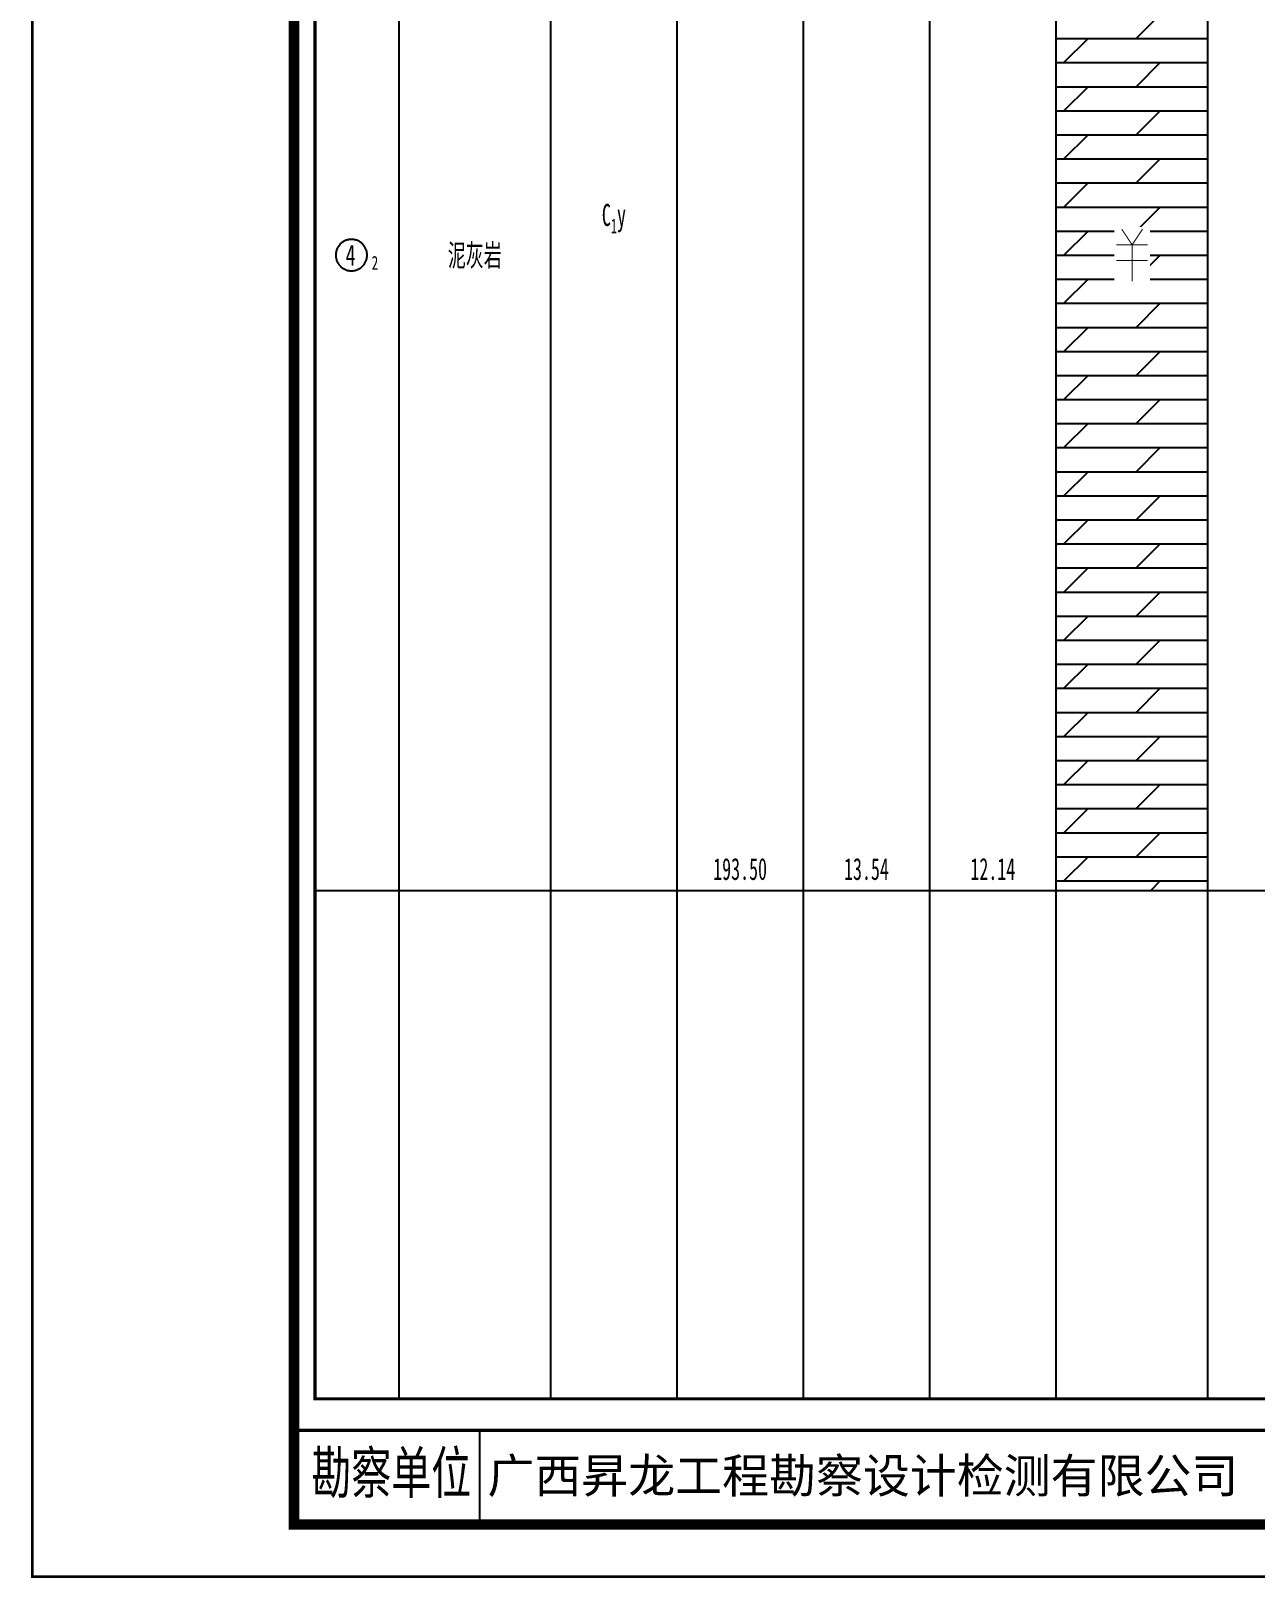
# Model space of a CAD drawing. Header units: millimetres. Extents: x 1264 to 9491, y 619 to 916.
# Drawn here: x 3268.5 to 3385.5, y 618.8 to 766.6 of the extents above; entities that cross this region are included whole.
import ezdxf
from ezdxf.enums import TextEntityAlignment as Align

# ---------------------------------------------------------------- set-up
doc = ezdxf.new("R2010")
doc.units = ezdxf.units.MM
doc.layers.add('GICAD_POU_TEXTS', color=7, linetype='Continuous')
doc.styles.add('HT', font='simhei.ttf')
doc.styles.add('LZ_FONT', font='simfang_0.ttf', dxfattribs={"width": 0.7, "height": 8})
doc.styles.add('成果图图块', font='simfang_0.ttf', dxfattribs={"height": 2.5})
doc.styles.add('成果图表体', font='simfang_0.ttf', dxfattribs={"width": 0.6, "height": 2.1})

# ---------------------------------------------------------------- blocks, each defined once
blk = doc.blocks.new('ZZT_DCBH_Y1.dwg14', base_point=(0.51, 0))
at = {"color": 7}
blk.add_polyline3d([(-1.52, 0.02, 0), (-1.52, -0.06, 0), (-1.52, -0.13, 0), (-1.51, -0.2, 0), (-1.5, -0.28, 0), (-1.48, -0.35, 0), (-1.46, -0.42, 0), (-1.44, -0.49, 0), (-1.41, -0.56, 0), (-1.38, -0.63, 0), (-1.35, -0.69, 0), (-1.31, -0.76, 0), (-1.27, -0.82, 0), (-1.23, -0.88, 0), (-1.18, -0.94, 0), (-1.14, -0.99, 0), (-1.09, -1.04, 0), (-1.03, -1.1, 0), (-0.98, -1.14, 0), (-0.92, -1.19, 0), (-0.86, -1.23, 0), (-0.8, -1.27, 0), (-0.73, -1.31, 0), (-0.67, -1.34, 0), (-0.6, -1.37, 0), (-0.53, -1.4, 0), (-0.46, -1.42, 0), (-0.39, -1.44, 0), (-0.32, -1.46, 0), (-0.25, -1.47, 0), (-0.17, -1.48, 0), (-0.1, -1.48, 0), (-0.02, -1.48, 0), (0.05, -1.48, 0), (0.12, -1.48, 0), (0.2, -1.47, 0), (0.27, -1.46, 0), (0.34, -1.44, 0), (0.41, -1.42, 0), (0.48, -1.4, 0), (0.55, -1.37, 0), (0.62, -1.34, 0), (0.68, -1.31, 0), (0.75, -1.27, 0), (0.81, -1.23, 0), (0.87, -1.19, 0), (0.93, -1.14, 0), (0.98, -1.1, 0), (1.04, -1.04, 0), (1.09, -0.99, 0), (1.13, -0.94, 0), (1.18, -0.88, 0), (1.22, -0.82, 0), (1.26, -0.76, 0), (1.3, -0.69, 0), (1.33, -0.63, 0), (1.36, -0.56, 0), (1.39, -0.49, 0), (1.41, -0.42, 0), (1.43, -0.35, 0), (1.45, -0.28, 0), (1.46, -0.2, 0), (1.47, -0.13, 0), (1.47, -0.06, 0), (1.48, 0.02, 0), (1.47, 0.09, 0), (1.47, 0.16, 0), (1.46, 0.24, 0), (1.45, 0.31, 0), (1.43, 0.38, 0), (1.41, 0.45, 0), (1.39, 0.52, 0), (1.36, 0.59, 0), (1.33, 0.66, 0), (1.3, 0.72, 0), (1.26, 0.79, 0), (1.22, 0.85, 0), (1.18, 0.91, 0), (1.13, 0.97, 0), (1.09, 1.02, 0), (1.04, 1.08, 0), (0.98, 1.13, 0), (0.93, 1.18, 0), (0.87, 1.22, 0), (0.81, 1.26, 0), (0.75, 1.3, 0), (0.68, 1.34, 0), (0.62, 1.37, 0), (0.55, 1.4, 0), (0.48, 1.43, 0), (0.41, 1.45, 0), (0.34, 1.47, 0), (0.27, 1.49, 0), (0.2, 1.5, 0), (0.12, 1.51, 0), (0.05, 1.51, 0), (-0.02, 1.52, 0), (-0.1, 1.51, 0), (-0.17, 1.51, 0), (-0.25, 1.5, 0), (-0.32, 1.49, 0), (-0.39, 1.47, 0), (-0.46, 1.45, 0), (-0.53, 1.43, 0), (-0.6, 1.4, 0), (-0.67, 1.37, 0), (-0.73, 1.34, 0), (-0.8, 1.3, 0), (-0.86, 1.26, 0), (-0.92, 1.22, 0), (-0.98, 1.18, 0), (-1.03, 1.13, 0), (-1.09, 1.08, 0), (-1.14, 1.02, 0), (-1.18, 0.97, 0), (-1.23, 0.91, 0), (-1.27, 0.85, 0), (-1.31, 0.79, 0), (-1.35, 0.72, 0), (-1.38, 0.66, 0), (-1.41, 0.59, 0), (-1.44, 0.52, 0), (-1.46, 0.45, 0), (-1.48, 0.38, 0), (-1.5, 0.31, 0), (-1.51, 0.24, 0), (-1.52, 0.16, 0), (-1.52, 0.09, 0), (-1.52, 0.02, 0)], dxfattribs=at)
at = {"layer": 'GICAD_POU_TEXTS', "color": 7, "style": '成果图图块', "width": 0.7}
blk.add_text('4', height=2, dxfattribs=at).set_placement((-0.11, -0.99), align=Align.CENTER)
blk.add_text('2', height=1.33, dxfattribs=at).set_placement((1.9, -1.39))
blk = doc.blocks.new('FH_ZHONG.dwg', base_point=(0, 0.03))
blk.add_wipeout([(-1.7, -2.67), (1.7, -2.67), (1.7, 2.73), (-1.7, 2.73)])
at = {"color": 7, "const_width": 0.1}
for points in [[(-1, 2.53), (0, 1.03), (1, 2.53)], [(-1.5, 1.03), (1.5, 1.03)], [(0, 1.03), (0, -2.47)], [(-1.5, -0.47), (1.5, -0.47)]]:
    blk.add_lwpolyline(points, dxfattribs=at)
blk = doc.blocks.new('柱状图图框模板-(昇龙标准).dwg9', base_point=(27, 229))
blk.add_line((42.74, 4.95), (42.74, 13.95))
blk.add_line((42.74, 4.95), (42.74, 13.95))
for points, const_width in [([(0, 0), (210, 0), (210, 297), (0, 297)], 0.25), ([(25, 5), (205, 5), (205, 292), (25, 292)], 1), ([(27, 265), (203, 265), (203, 17), (27, 17)], 0.3)]:
    blk.add_lwpolyline(points, close=True, dxfattribs=dict(const_width=const_width))
at = {"const_width": 0.3}
blk.add_lwpolyline([(25, 14), (205, 14)], dxfattribs=at)
at = {"style": 'LZ_FONT', "width": 0.7}
blk.add_text('勘察单位', height=4, dxfattribs=at).set_placement((26.65, 7.95))
at = {"style": 'HT'}
blk.add_text('广西昇龙工程勘察设计检测有限公司', height=3.2865, dxfattribs=at).set_placement((43.48, 8.02))

msp = doc.modelspace()

# ---------------------------------------------------------------- hatches: boundary and pattern name
at = {"linetype": 'Continuous'}
h = msp.add_hatch(dxfattribs=at)
h.set_pattern_fill('GKNHY1', scale=0.5, style=0, pattern_type=2)
h.set_pattern_definition([(0, (0, 0), (0, 2.3), []), (45, (0, 0), (4e-16, 4.5999997), [3.252691, -6.5053825])])
h.paths.add_polyline_path([(3366.46, 684.49), (3380.95, 684.49), (3380.95, 805.89), (3366.46, 805.89)])

# ---------------------------------------------------------------- linework, layer by layer
at = {"color": 0}
for p, q in [((3295.65, 684.49), (3295.65, 805.89)), ((3303.69, 684.49), (3303.69, 805.89)), ((3295.65, 684.49), (3303.69, 684.49))]:
    msp.add_line(p, q, dxfattribs=at)
for points in [[(3295.65, 635.89), (3295.65, 819.89)], [(3303.69, 635.89), (3303.69, 819.89)], [(3303.69, 635.89), (3303.69, 819.89)], [(3318.18, 635.89), (3318.18, 819.89)], [(3318.18, 635.89), (3318.18, 819.89)], [(3330.25, 635.89), (3330.25, 819.89)], [(3330.25, 635.89), (3330.25, 819.89)], [(3342.32, 635.89), (3342.32, 819.89)], [(3342.32, 635.89), (3342.32, 819.89)], [(3354.39, 635.89), (3354.39, 819.89)], [(3354.39, 635.89), (3354.39, 819.89)], [(3366.46, 635.89), (3366.46, 819.89)], [(3366.46, 635.89), (3366.46, 819.89)], [(3380.95, 635.89), (3380.95, 819.89)], [(3380.95, 635.89), (3380.95, 819.89)], [(3318.18, 684.49), (3318.18, 812.89)], [(3330.25, 684.49), (3330.25, 812.89)], [(3303.69, 684.49), (3303.69, 805.89)], [(3318.18, 684.49), (3318.18, 805.89)], [(3330.25, 684.49), (3330.25, 805.89)], [(3342.32, 684.49), (3342.32, 805.89)], [(3342.32, 684.49), (3342.32, 805.89)], [(3354.39, 684.49), (3354.39, 805.89)], [(3354.39, 684.49), (3354.39, 805.89)], [(3366.46, 684.49), (3366.46, 805.89)], [(3380.95, 684.49), (3380.95, 805.89)], [(3303.69, 684.49), (3318.18, 684.49)], [(3318.18, 684.49), (3330.25, 684.49)], [(3330.25, 684.49), (3342.32, 684.49)], [(3342.32, 684.49), (3354.39, 684.49)], [(3354.39, 684.49), (3366.46, 684.49)], [(3380.95, 684.49), (3426.58, 684.49)], [(3295.65, 635.89), (3303.69, 635.89)], [(3303.69, 635.89), (3318.18, 635.89)], [(3318.18, 635.89), (3330.25, 635.89)], [(3330.25, 635.89), (3342.32, 635.89)], [(3342.32, 635.89), (3354.39, 635.89)], [(3354.39, 635.89), (3366.46, 635.89)], [(3366.46, 635.89), (3380.95, 635.89)], [(3380.95, 635.89), (3426.58, 635.89)]]:
    msp.add_lwpolyline(points, dxfattribs=at)
at = {"color": 7, "flags": 128}
msp.add_lwpolyline([(3366.46, 684.49), (3380.95, 684.49)], dxfattribs=at)

# ---------------------------------------------------------------- block references
msp.add_blockref('ZZT_DCBH_Y1.dwg14', (3299.67, 745.19))

# ---------------------------------------------------------------- texts
at = {"color": 0, "style": '成果图表体', "width": 0.6}
for s, height, p in [('C', 2.1, (3323.06, 747.99)), ('1', 1.4, (3323.93, 747.29)), ('y', 2.1, (3324.5, 747.99)), ('泥灰岩', 2.1, (3308.34, 744.14)), ('193.50', 2.1, (3333.69, 685.49)), ('13.54', 2.1, (3346.19, 685.49)), ('12.14', 2.1, (3358.26, 685.49))]:
    msp.add_text(s, height=height, dxfattribs=at).set_placement(p)

# ---------------------------------------------------------------- next in the draw order: block references
msp.add_blockref('FH_ZHONG.dwg', (3373.71, 745.19))

# ---------------------------------------------------------------- next in the draw order: block references
msp.add_blockref('柱状图图框模板-(昇龙标准).dwg9', (3295.65, 847.89))

doc.saveas('drawing.dxf')
